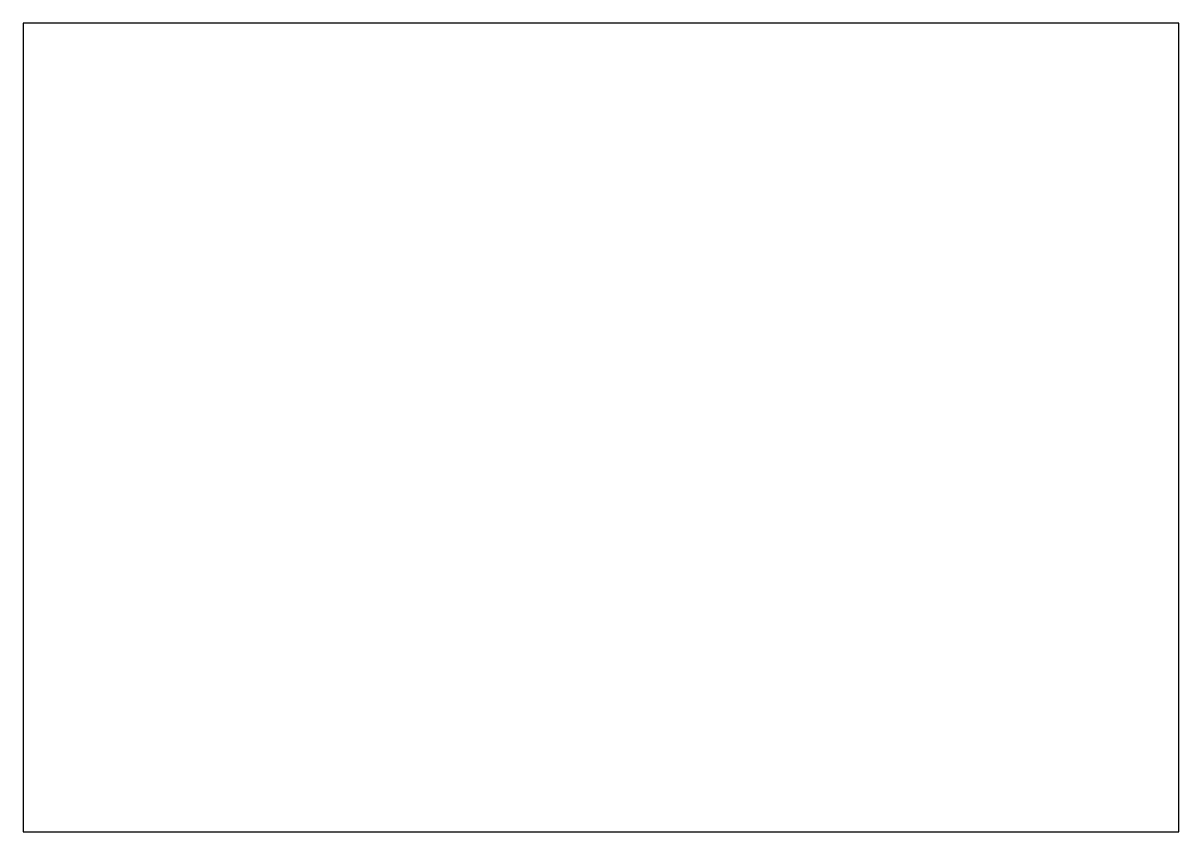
# Model space of a CAD drawing. Header units: metres. Extents: x 0 to 100, y -90 to -20.
import ezdxf

# ---------------------------------------------------------------- set-up
doc = ezdxf.new("R2010")
doc.units = ezdxf.units.M

msp = doc.modelspace()

# ---------------------------------------------------------------- linework, layer by layer
for p, q in [((100, -20), (0, -20)), ((0, -20), (0, -90)), ((100, -90), (100, -20)), ((0, -90), (100, -90))]:
    msp.add_line(p, q)

doc.saveas('drawing.dxf')
